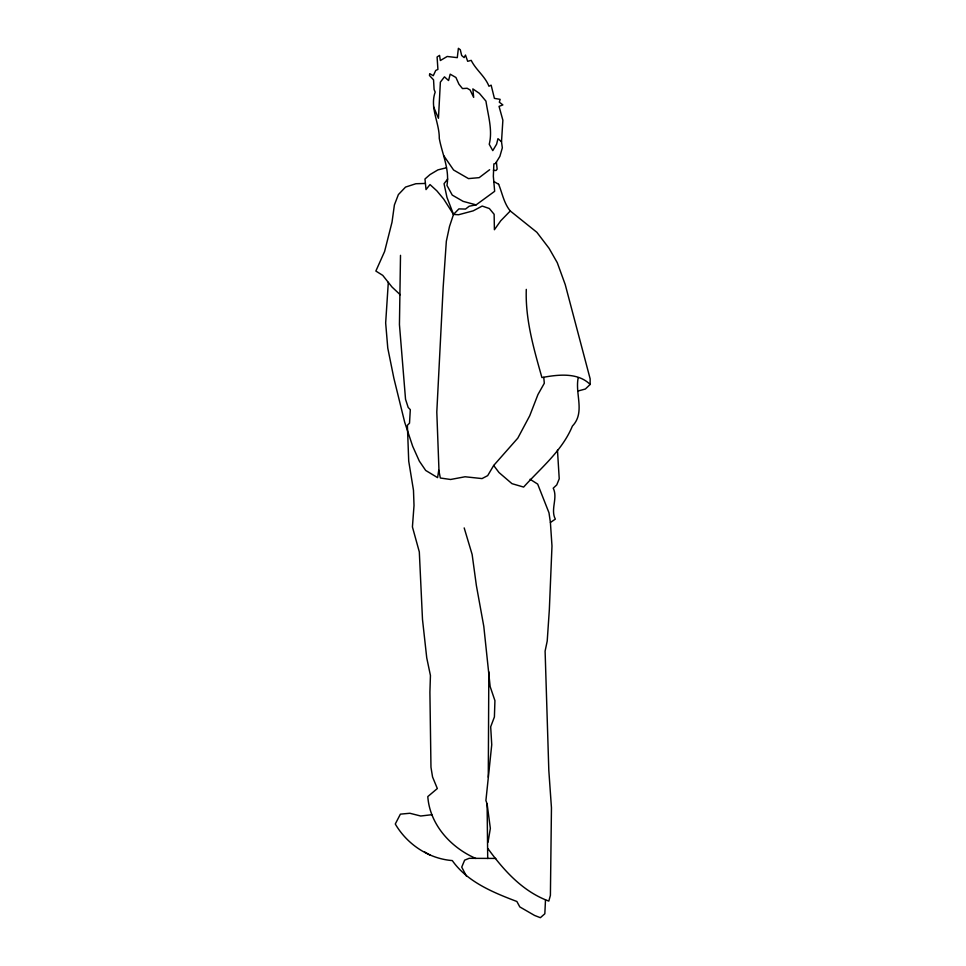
<?xml version="1.0" encoding="UTF-8"?>
<svg xmlns="http://www.w3.org/2000/svg" width="966" height="966" viewBox="0 0 966 966"><rect width="100%" height="100%" fill="white"/><g stroke="black" fill="none" stroke-linecap="round" stroke-linejoin="round"><path stroke-width="1.45" d="M475.864 858.472C450.929 847.689 429.81 824.674 427.793 796.588L437.332 788.546L432.563 776.99L430.969 767.258L429.906 692.139L430.438 675.512L426.731 657.798L422.492 619.447L419.316 551.912L412.422 526.929L414.016 505.496L413.484 490.293L408.715 461.12L407.386 425.281L409.512 423.18L410.309 409.669L408.183 407.447L405.539 399.272L399.441 324.576L400.504 255.338M464.187 527.919L472.132 554.46L476.371 585.505L483.797 626.379L490.16 686.585L494.93 700.652L494.399 716.977L490.68 726.806L491.742 744.714L485.91 800.548L487.106 803.857L487.709 858.52M476.105 204.877L463.125 201.363L452.257 195.096L446.956 185.387C449.794 169.412 442.102 153.835 439.276 138.38C439.506 122.742 429.58 107.854 435.183 92.108L434.096 89.488L433.553 79.852L429.459 75.493L429.725 73.657L433.275 75.71L435.726 70.47L437.912 69.407L437.091 56.958L439.554 55.388L440.375 60.52L447.198 56.475L457.292 57.646L458.391 48.3L460.299 49.737L461.663 55.509L464.115 57.598L465.479 55.062L467.665 61.305L471.215 60.363C475.864 69.902 485.041 76.193 488.953 86.24L491.139 85.165L494.411 98.363L500.147 99.353L499.325 102.203L502.875 104.92L499.048 106.369L502.875 120.219L501.511 141.712L502.332 147.834L499.869 156.395L495.51 163.52L493.868 163.906L493.336 176.235L494.664 191.304L476.105 204.877L469.222 206.217L465.515 209.067L458.886 208.898L453.501 214.428L449.516 226.442L446.34 241.234L443.165 287.288L436.801 412.071L438.926 469.102L437.598 477.639L425.668 470.43L419.316 461.096L412.687 446.304L404.742 422.42L393.874 378.237L387.777 348.11L385.663 322.934L388.308 282.362M488.832 671.853L488.277 777.219M578.223 377.646C574.806 393.899 585.468 412.494 572.391 426.091C562.127 450.868 541.02 467.761 523.632 487.069L511.98 483.664L498.987 472.519L493.686 465.467L517.8 438.141L529.73 415.754L537.941 394.563L544.305 383.26L543.773 377.356M545.5 899.769L544.836 913.776L540.368 917.7L534.56 915.442L519.805 906.917L516.882 901.495C493.191 892.487 467.375 881.982 452.293 860.585C428.614 858.702 407.217 844.417 395.275 824.01L400.395 814.145L409.862 813.263L420.729 816.016L431.802 814.712M488.035 842.207L490.342 828.405L487.106 803.857M493.686 465.467L487.685 475.634L482.034 478.581L465.069 476.769L450.579 479.486L440.339 478.013L438.769 470.092M447.681 179.048L444.046 183.697L446.956 197.354L453.501 214.428L458.621 214.73L473.195 210.842L482.203 206.06L489.364 208.535L494.133 214.283L494.399 229.727L500.75 220.767L510.29 210.974C503.926 203.331 502.296 193.212 498.637 184.289M510.29 210.974L536.879 232.311L549.074 248.322L557.285 262.716L565.231 284.596L590.141 378.805L590.141 384.456L585.372 389.02L577.909 391.025M489.629 169.726L479.184 177.647L468.486 178.601L453.573 169.992L443.648 155.538M487.902 848.559C503.829 870.463 522.715 891.521 548.809 901.097L550.403 895.361L551.453 807.793L548.809 770.337L545.102 651.132L547.215 641.038L549.34 609.679L551.984 546.019L550.403 522.485L555.341 519.128C550.209 509.505 558.119 497.949 553.228 488.192L556.754 484.908L559.229 478.798L557.467 450.132M446.437 167.782L437.948 169.871L430.003 174.592L424.968 179L426.03 189.59L430.003 184.566L436.898 190.882L443.78 199.177L453.501 214.428M425.414 183.443L415.863 183.733L405.539 187.078L398.378 194.589L394.406 204.925L392.015 222.18L384.601 251.486L375.859 271.048L382.741 275.358L392.015 287.035L400.238 294.763M495.8 858.436L469.15 858.327L464.634 860.163L461.736 867.118L466.361 876.065M493.433 170.342L496.053 170.487L497.14 169.122L496.391 162.071M493.795 181.487L498.613 184.277M424.702 852.012L430.172 855.176M530.056 479.257L537.676 484.099L548.99 512.801L550.403 522.485M501.511 141.712L497.961 138.669L496.596 144.2L492.781 150.636L489.231 144.26C492.817 130.35 488.035 115.196 485.946 101.128L479.402 93.364L472.857 88.908L473.666 97.373L470.116 89.995L467.121 88.268L462.485 88.582L458.935 84.199L455.928 77.485L450.192 74.177L448.562 80.54L444.469 76.845L440.375 82.134L438.455 118.287L433.553 106.803M590.141 384.456C577.728 372.079 557.636 374.651 541.914 377.561C533.86 348.919 525.214 319.505 526.289 289.377"/></g></svg>
